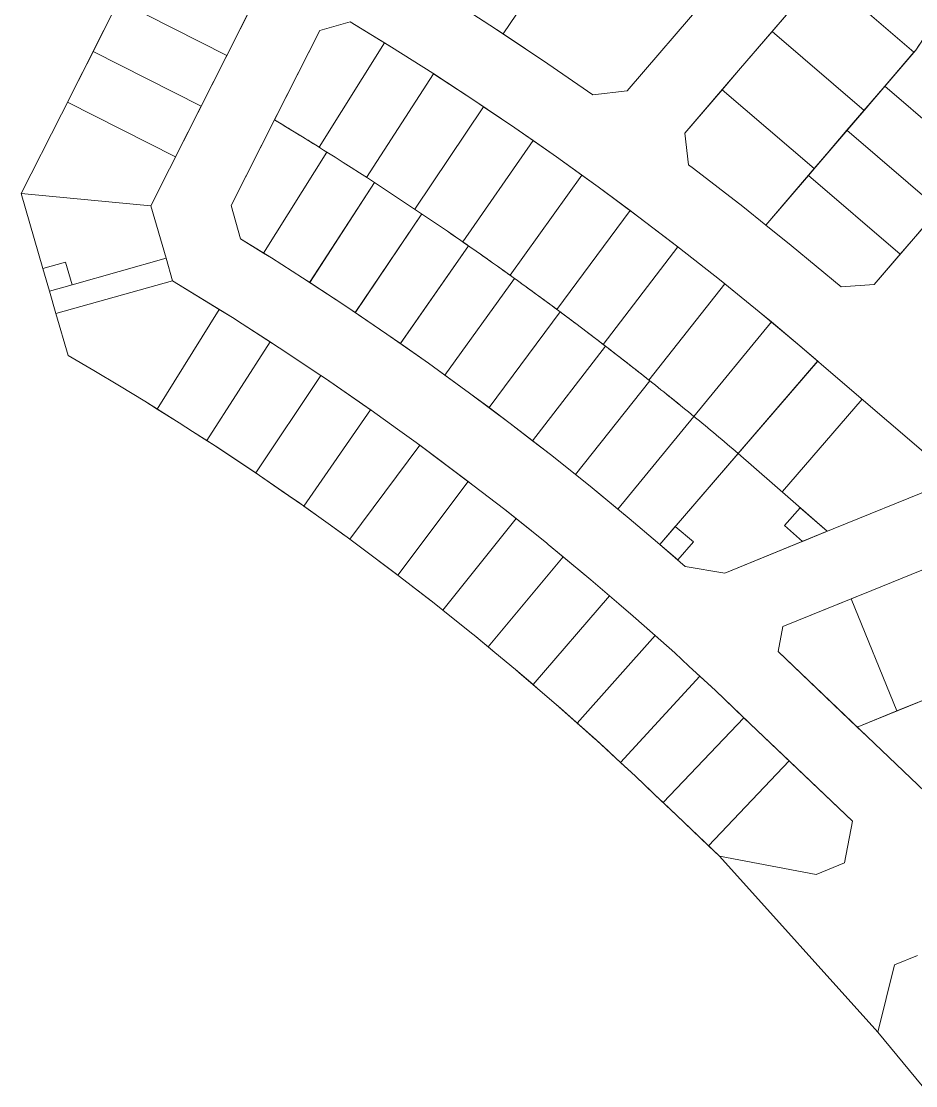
# Model space of a CAD drawing. Header units: millimetres. Extents: x -12746 to 995452, y -409013 to 338495.
# Drawn here: x 124708 to 353695, y -144459 to 127912 of the extents above; entities that cross this region are included whole.
import ezdxf

# ---------------------------------------------------------------- set-up
doc = ezdxf.new("R2010")
doc.units = ezdxf.units.MM
doc.layers.add('A-DETL', color=90, linetype='Continuous', lineweight=9)

msp = doc.modelspace()

# ---------------------------------------------------------------- linework, layer by layer
at = {"layer": 'A-DETL'}
for p, q in [((145850.6, 125598.5), (156688.6, 147012.5)), ((368345.7, 142742.1), (353694.8, 120511.5)), ((329724.5, 140182.4), (353247, 119989.8)), ((353247, 119989.8), (329724.9, 140182)), ((329724.9, 140182), (353247, 119989.8)), ((303078.6, 137236.5), (279794.6, 110112.5)), ((303078.6, 137236.5), (279794.6, 110112.5)), ((150177.6, 134146), (145852.6, 125600.5)), ((308366.6, 115302.5), (324963.6, 134635.5)), ((316938.5, 125287.5), (324963.6, 134635.5)), ((149689.7, 133183.9), (145850.6, 125598.5)), ((177349.5, 119186.1), (149689.4, 133184.1)), ((149689.7, 133183.9), (177349.5, 119186.1)), ((177349.5, 119186.1), (149689.7, 133183.9)), ((184347.6, 133014.5), (173510.6, 111600.5)), ((177349.5, 119186.1), (183923.9, 132177.3)), ((244676.6, 126930.5), (240286.6, 129746.5)), ((242971.7, 128024.1), (244676.6, 126930.5)), ((244676.6, 126930.5), (242971.7, 128024.1)), ((251456.4, 129732.2), (248062.6, 124663.4)), ((251456.4, 129732.2), (248062.6, 124663.4)), ((248062.6, 124663.4), (251456.4, 129732.2)), ((135013.6, 104184.5), (145850.6, 125598.5)), ((145850.6, 125598.5), (143115, 120192.9)), ((145852.6, 125600.5), (143669.2, 121286)), ((189522.3, 102711.3), (201101.6, 125591.5)), ((201101.6, 125591.5), (190201.6, 104053.5)), ((201101.6, 125591.5), (208919.6, 127799.5)), ((208919.6, 127799.5), (201101.6, 125591.5)), ((208919.6, 127799.5), (217670, 122417.3)), ((219529.6, 121273.5), (208919.6, 127799.5)), ((244676.6, 126930.5), (248062.6, 124663.4)), ((248062.6, 124663.4), (244676.6, 126930.5)), ((259471.6, 117024.5), (244676.6, 126930.5)), ((259471.6, 117024.5), (248062.6, 124663.4)), ((308366.6, 115302.5), (316938.5, 125287.5)), ((316938.4, 125287.7), (340460.9, 105095.2)), ((316938.5, 125287.5), (340460.9, 105095.2)), ((340460.9, 105095.2), (316938.5, 125287.5)), ((136540.5, 107201.7), (143115, 120192.9)), ((143669.2, 121286), (137161, 108425.9)), ((170775, 106195), (143115, 120192.9)), ((143115, 120192.9), (170775, 106195)), ((143115, 120192.9), (170775, 106195)), ((217670, 122417.3), (200964.6, 95678.1)), ((200964.6, 95678.1), (217670, 122417.3)), ((217670, 122417.3), (200964.6, 95678.1)), ((217670, 122417.3), (219529.6, 121273.5)), ((219529.6, 121273.5), (230049.6, 114603.5)), ((230049.6, 114603.5), (219529.6, 121273.5)), ((353694.8, 120511.5), (315293.6, 75777.5)), ((353247, 119989.8), (340460.9, 105095.2)), ((353694.8, 120511.5), (345787.4, 111300.1)), ((353694.8, 120511.5), (353247, 119989.8)), ((354646.5, 121955.6), (353694.8, 120511.5)), ((170775, 106195), (177349.5, 119186.1)), ((230243.1, 114476.7), (213098.8, 87964.9)), ((230243.1, 114476.7), (213098.8, 87964.9)), ((213098.8, 87964.9), (230243.1, 114476.7)), ((240593.6, 107698.5), (230049.6, 114603.5)), ((230243.1, 114476.7), (240593.6, 107698.5)), ((271010.6, 109057.5), (259471.6, 117024.5)), ((271010.6, 109057.5), (259471.6, 117024.5)), ((294623.6, 99292.5), (308366.6, 115302.5)), ((304152.3, 110393), (308366.6, 115302.5)), ((173510.6, 111600.5), (162673.6, 90186.5)), ((279794.6, 110112.5), (271010.6, 109057.5)), ((279794.6, 110112.5), (271010.6, 109057.5)), ((294623.6, 99292.5), (304152.3, 110393)), ((304152.3, 110393), (327674.8, 90200.5)), ((304152.3, 110393), (327674.8, 90200.5)), ((327674.8, 90200.5), (304152.3, 110393)), ((336100.2, 100015.3), (345787.4, 111300.1)), ((345787.4, 111300.1), (369309, 91108.4)), ((345787.4, 111300.1), (369309, 91108.4)), ((369309, 91108.4), (345787.4, 111300.1)), ((135013.6, 104184.5), (136540.5, 107201.7)), ((137161, 108425.9), (135015.6, 104186.5)), ((164200.6, 93203.8), (136540.5, 107201.7)), ((136540.5, 107201.7), (164200.6, 93203.8)), ((164200.6, 93203.8), (136540.5, 107201.7)), ((240593.6, 107698.5), (243050.9, 106040.4)), ((251041.6, 100648.5), (240593.6, 107698.5)), ((135015.6, 104186.5), (124707.6, 83819.5)), ((124707.6, 83819.5), (135013.6, 104184.5)), ((124707.6, 83819.5), (135013.6, 104184.5)), ((170775, 106195), (164200.6, 93203.8)), ((190201.6, 104053.5), (178426.6, 80786.5)), ((243050.9, 106040.4), (225485.4, 79812.8)), ((243050.9, 106040.4), (225485.4, 79812.8)), ((225485.4, 79812.8), (243050.9, 106040.4)), ((243050.9, 106040.4), (251041.6, 100648.5)), ((340460.9, 105095.2), (327674.8, 90200.5)), ((178426.6, 80786.5), (189522.3, 102711.3)), ((251041.6, 100648.5), (255717.7, 97394)), ((261754.6, 93192.5), (251041.6, 100648.5)), ((295529.6, 91157.5), (294623.6, 99292.5)), ((295529.6, 91157.5), (294623.6, 99292.5)), ((336100.2, 100015.3), (326209.7, 88493.8)), ((336100.2, 100015.3), (359621.7, 79823.6)), ((359621.7, 79823.6), (336100.2, 100015.3)), ((359621.7, 79823.6), (336100.2, 100015.3)), ((255717.7, 97394), (237739.1, 71462.4)), ((255717.7, 97394), (237739.1, 71462.4)), ((237739.1, 71462.4), (255717.7, 97394)), ((255717.7, 97394), (261754.6, 93192.5)), ((162673.6, 90186.5), (164200.6, 93203.8)), ((186718.1, 68584.7), (202956.9, 94429.9)), ((186735.9, 68613), (202956.9, 94429.9)), ((202956.9, 94429.9), (186735.9, 68613)), ((261754.6, 93192.5), (268238, 88537.4)), ((272357.6, 85579.5), (261754.6, 93192.5)), ((157878.6, 80712.5), (162673.6, 90186.5)), ((162673.6, 90186.5), (157878.6, 80712.5)), ((296783.6, 90224.5), (295529.6, 91157.5)), ((296783.6, 90224.5), (295529.6, 91157.5)), ((303092.6, 85356.5), (296783.6, 90224.5)), ((303092.6, 85356.5), (296783.6, 90224.5)), ((327674.8, 90200.5), (315293.6, 75777.5)), ((268238, 88537.4), (249856.9, 62915.8)), ((268238, 88537.4), (249856.9, 62915.8)), ((249856.9, 62915.8), (268238, 88537.4)), ((268238, 88537.4), (272357.6, 85579.5)), ((315293.6, 75777.5), (326209.7, 88493.8)), ((349731.3, 68302), (326209.7, 88493.8)), ((326209.7, 88493.8), (349731.3, 68302)), ((326209.7, 88493.8), (349731.3, 68302)), ((367474.6, 88971.5), (353145.6, 72279.5)), ((198513.7, 61043.4), (215156.7, 86630.2)), ((198541, 61085.2), (215156.7, 86630.2)), ((215156.7, 86630.2), (198541, 61085.2)), ((272357.6, 85579.5), (280606.7, 79470.9)), ((282847.6, 77811.5), (272357.6, 85579.5)), ((309400.6, 80488.5), (303092.6, 85356.5)), ((309400.6, 80488.5), (303092.6, 85356.5)), ((157878.6, 80712.5), (124707.6, 83819.5)), ((124707.6, 83819.5), (130253.6, 64657.5)), ((157878.6, 80712.5), (124707.6, 83819.5)), ((124707.6, 83819.5), (157878.6, 80712.5)), ((130253.6, 64657.5), (124707.6, 83819.5)), ((124707.6, 83819.5), (130255.6, 64659.5)), ((161770.6, 67266.5), (157878.6, 80712.5)), ((157878.6, 80712.5), (161770.6, 67266.5)), ((180826.6, 72287.5), (178426.6, 80786.5)), ((178426.6, 80786.5), (180826.6, 72287.5)), ((280606.7, 79470.9), (261835.6, 54175.4)), ((280606.7, 79470.9), (261835.6, 54175.4)), ((261835.6, 54175.4), (280606.7, 79470.9)), ((280606.7, 79470.9), (282847.6, 77811.5)), ((315293.6, 75777.5), (309400.6, 80488.5)), ((315293.6, 75777.5), (309400.6, 80488.5)), ((359621.7, 79823.6), (353145.6, 72279.5)), ((210189.4, 53317.7), (227232.5, 78639.8)), ((210221, 53364.7), (227232.5, 78639.8)), ((227232.5, 78639.8), (210221, 53364.7)), ((282847.6, 77811.5), (292820.8, 70198.2)), ((293222.6, 69891.5), (282847.6, 77811.5)), ((321847.6, 70536.5), (315293.6, 75777.5)), ((321847.6, 70536.5), (315293.6, 75777.5)), ((186735.9, 68613), (180826.6, 72287.5)), ((180826.6, 72287.5), (188780.6, 67341.5)), ((353145.6, 72279.5), (343094.6, 60570.5)), ((353145.6, 72279.5), (349731.3, 68302)), ((188780.6, 67341.5), (186735.9, 68613)), ((221742.3, 45409.5), (239181.1, 70460.6)), ((221773.3, 45454), (239181.1, 70460.6)), ((239181.1, 70460.6), (221773.3, 45454)), ((292820.8, 70198.2), (273672.1, 45243.3)), ((292820.8, 70198.2), (273672.1, 45243.3)), ((273672.1, 45243.3), (292820.8, 70198.2)), ((292820.8, 70198.2), (293222.6, 69891.5)), ((293222.6, 69891.5), (303479.6, 61820.5)), ((303479.6, 61820.5), (293222.6, 69891.5)), ((334634.6, 59926.5), (321847.6, 70536.5)), ((334634.6, 59926.5), (321847.6, 70536.5)), ((349731.3, 68302), (343094.6, 60570.5)), ((136030.6, 66277.5), (130253.6, 64657.5)), ((136030.6, 66277.5), (130253.6, 64657.5)), ((130253.6, 64657.5), (136030.6, 66277.5)), ((136030.6, 66277.5), (130253.6, 64657.5)), ((136030.6, 66277.5), (130253.6, 64657.5)), ((137698.6, 60514.5), (136030.6, 66277.5)), ((137698.6, 60514.5), (136030.6, 66277.5)), ((136030.6, 66277.5), (137698.6, 60514.5)), ((137698.6, 60514.5), (136030.6, 66277.5)), ((137698.6, 60514.5), (136030.6, 66277.5)), ((161770.6, 67266.5), (137698.6, 60514.5)), ((137698.6, 60514.5), (161770.6, 67266.5)), ((161770.6, 67266.5), (137698.6, 60514.5)), ((161770.6, 67266.5), (137698.6, 60514.5)), ((163438.6, 61502.5), (161770.6, 67266.5)), ((163438.6, 61502.5), (161770.6, 67266.5)), ((196678.6, 62307.5), (188780.6, 67341.5)), ((188780.6, 67341.5), (196678.6, 62307.5)), ((130253.6, 64657.5), (131921.6, 58893.5)), ((130253.6, 64657.5), (131921.6, 58893.5)), ((130253.6, 64657.5), (131921.6, 58893.5)), ((130255.6, 64659.5), (131923.6, 58895.5)), ((131921.6, 58893.5), (137698.6, 60514.5)), ((137698.6, 60514.5), (131921.6, 58893.5)), ((131921.6, 58893.5), (137698.6, 60514.5)), ((131921.6, 58893.5), (137698.6, 60514.5)), ((137698.6, 60514.5), (131921.6, 58893.5)), ((133589.6, 53129.5), (163438.6, 61502.5)), ((133589.6, 53129.5), (163438.6, 61502.5)), ((163438.6, 61502.5), (133589.6, 53129.5)), ((133589.6, 53129.5), (163438.6, 61502.5)), ((178749.6, 52076.5), (163438.6, 61502.5)), ((163438.6, 61502.5), (175360.5, 54163)), ((198541, 61085.2), (196678.6, 62307.5)), ((196678.6, 62307.5), (207545.6, 55175.5)), ((207545.6, 55175.5), (198541, 61085.2)), ((233169.4, 37320.6), (250999.8, 62094.6)), ((233182.2, 37338.5), (250999.8, 62094.6)), ((250999.8, 62094.6), (233182.2, 37338.5)), ((285363.3, 36121.8), (304860.1, 60701)), ((304860.1, 60701), (285363.3, 36121.8)), ((285363.3, 36121.8), (304860.1, 60701)), ((303479.6, 61820.5), (304860.1, 60701)), ((313618.6, 53598.5), (303479.6, 61820.5)), ((304860.1, 60701), (313618.6, 53598.5)), ((343094.6, 60570.5), (334634.6, 59926.5)), ((343094.6, 60570.5), (334634.6, 59926.5)), ((131921.6, 58893.5), (133589.6, 53129.5)), ((131921.6, 58893.5), (133589.6, 53129.5)), ((131923.6, 58895.5), (133591.6, 53131.5)), ((210221, 53364.7), (207545.6, 55175.5)), ((207545.6, 55175.5), (218310.6, 47889.5)), ((133589.6, 53129.5), (136697.6, 42391.5)), ((136697.6, 42391.5), (133589.6, 53129.5)), ((133591.6, 53131.5), (136699.6, 42393.5)), ((175378.4, 54191.8), (159495.9, 28678.6)), ((159495.9, 28678.6), (175360.5, 54163)), ((175360.5, 54163), (159495.9, 28678.6)), ((175360.5, 54163), (178749.6, 52076.5)), ((181275.6, 50456.5), (178749.6, 52076.5)), ((178749.6, 52076.5), (181275.6, 50456.5)), ((218310.6, 47889.5), (210221, 53364.7)), ((244461, 29043.9), (262685.5, 53544)), ((244461, 29043.9), (262685.5, 53544)), ((262685.5, 53544), (244461, 29043.9)), ((313618.6, 53598.5), (316731.1, 50996.4)), ((324058.6, 44870.5), (313618.6, 53598.5)), ((190727.6, 44394.5), (181275.6, 50456.5)), ((181275.6, 50456.5), (188446.9, 45857.2)), ((316731.1, 50996.4), (296906.2, 26813.4)), ((296906.2, 26813.4), (316731.1, 50996.4)), ((316731.1, 50996.4), (296906.2, 26813.4)), ((316731.1, 50996.4), (324058.6, 44870.5)), ((221773.3, 45454), (218310.6, 47889.5)), ((218310.6, 47889.5), (228942.6, 40411.5)), ((188446.9, 45857.2), (172251.4, 20604.4)), ((172251.4, 20604.4), (188446.9, 45857.2)), ((188446.9, 45857.2), (172251.4, 20604.4)), ((188446.9, 45857.2), (190727.6, 44394.5)), ((201363.6, 37310.5), (190727.6, 44394.5)), ((190727.6, 44394.5), (201363.6, 37310.5)), ((228942.6, 40411.5), (221773.3, 45454)), ((255600.2, 20563.8), (274235.4, 44810.7)), ((274235.4, 44810.7), (255600.2, 20563.8)), ((274235.4, 44810.7), (255600.2, 20563.8)), ((273672.1, 45243.3), (274235.4, 44810.7)), ((324058.6, 44870.5), (328605.6, 40974.7)), ((334392.6, 36016.5), (324058.6, 44870.5)), ((136697.6, 42391.5), (143257.6, 38524.5)), ((143257.6, 38524.5), (136697.6, 42391.5)), ((136699.6, 42393.5), (143259.6, 38526.5)), ((288161.1, -5958.5), (328617.7, 40988.8)), ((306099.4, 14857.8), (328605.6, 40974.7)), ((328605.6, 40974.7), (308253.8, 17357.7)), ((143257.6, 38524.5), (149817.6, 34658.5)), ((149817.6, 34658.5), (143257.6, 38524.5)), ((143259.6, 38526.5), (149819.6, 34660.5)), ((233182.2, 37338.5), (228942.6, 40411.5)), ((228942.6, 40411.5), (239466.6, 32783.5)), ((201373.3, 37304), (184740.3, 12335.9)), ((201373.3, 37304), (184740.3, 12335.9)), ((184740.4, 12336), (201373.3, 37304)), ((202556.6, 36515.5), (201363.6, 37310.5)), ((201373.3, 37304), (202556.6, 36515.5)), ((214257.6, 28424.5), (202556.6, 36515.5)), ((202556.6, 36515.5), (214136.1, 28508.5)), ((239466.6, 32783.5), (233182.2, 37338.5)), ((266597.4, 11900.2), (285647.3, 35896.5)), ((266597.4, 11900.2), (285647.3, 35896.5)), ((285647.3, 35896.5), (266597.4, 11900.2)), ((285647.3, 35896.5), (285363.3, 36121.8)), ((359289.6, 14643.5), (334392.6, 36016.5)), ((149817.6, 34658.5), (156302.6, 30666.5)), ((156302.6, 30666.5), (149817.6, 34658.5)), ((149819.6, 34660.5), (156304.6, 30668.5)), ((244461, 29043.9), (239466.6, 32783.5)), ((239466.6, 32783.5), (249870.6, 24993.5)), ((156302.6, 30666.5), (165137.6, 25166.5)), ((159495.9, 28678.6), (156302.6, 30666.5)), ((156304.6, 30668.5), (159497.9, 28680.6)), ((339991.8, 31209.8), (319620.7, 7570.4)), ((165137.6, 25166.5), (159495.9, 28678.6)), ((159497.9, 28680.6), (165139.6, 25168.5)), ((214136.1, 28508.5), (197073, 3831.2)), ((197073, 3831.2), (214136.1, 28508.5)), ((214136.1, 28508.5), (197073, 3831.2)), ((221040.6, 23557.5), (214257.6, 28424.5)), ((214257.6, 28424.5), (221040.6, 23557.5)), ((249870.6, 24993.5), (244461, 29043.9)), ((165137.6, 25166.5), (168549.6, 22978.5)), ((168549.6, 22978.5), (165137.6, 25166.5)), ((165139.6, 25168.5), (168551.6, 22980.5)), ((255600.2, 20563.8), (249870.6, 24993.5)), ((249870.6, 24993.5), (260153.6, 17043.5)), ((277449.2, 3055.2), (296918.4, 26803.4)), ((296918.4, 26803.4), (277449.2, 3055.2)), ((277449.2, 3055.2), (296918.4, 26803.4)), ((168549.6, 22978.5), (174312.6, 19282.5)), ((172251.4, 20604.4), (168549.6, 22978.5)), ((168551.6, 22980.5), (171643.1, 20997.8)), ((225815.6, 20130.5), (221040.6, 23557.5)), ((221040.6, 23557.5), (225815.6, 20130.5)), ((171643.1, 20997.8), (174314.6, 19284.5)), ((174312.6, 19282.5), (172251.4, 20604.4)), ((174312.6, 19282.5), (184341.6, 12601.5)), ((184740.3, 12335.9), (174312.6, 19282.5)), ((174314.6, 19284.5), (183374.2, 13249.3)), ((208808.8, -4608.2), (226716.1, 19453.6)), ((226716.1, 19453.6), (208808.8, -4608.2)), ((226716.1, 19453.6), (208808.8, -4608.2)), ((240315.6, 9230.5), (225815.6, 20130.5)), ((225815.6, 20130.5), (226716.1, 19453.6)), ((226716.1, 19453.6), (239105.9, 10139.9)), ((255600.2, 20563.8), (260153.6, 17043.5)), ((260153.6, 17043.5), (266597.4, 11900.2)), ((260153.6, 17043.5), (270311.6, 8935.5)), ((308253.8, 17357.7), (288161.1, -5958.5)), ((288161.1, -5958.5), (308253.8, 17357.7)), ((308253.8, 17357.7), (331044.4, -2597.4)), ((183374.2, 13249.3), (184343.6, 12603.5)), ((184341.6, 12601.5), (185708.6, 11691.5)), ((184343.6, 12603.5), (185710.6, 11693.5)), ((185708.6, 11691.5), (184740.4, 12336)), ((185708.6, 11691.5), (191344.6, 7794.5)), ((196980.6, 3897.5), (185708.6, 11691.5)), ((185710.6, 11693.5), (191346.6, 7796.5)), ((270311.6, 8935.5), (266597.4, 11900.2)), ((239105.9, 10139.9), (221082.5, -13805.7)), ((221082.5, -13805.7), (239105.9, 10139.9)), ((221082.5, -13805.7), (239105.9, 10139.9)), ((239105.9, 10139.9), (240315.6, 9230.5)), ((248490.6, 2947.5), (240315.6, 9230.5)), ((240315.6, 9230.5), (248490.6, 2947.5)), ((277449.2, 3055.2), (270311.6, 8935.5)), ((270311.6, 8935.5), (280342.6, 671.5)), ((332586.6, -1970.5), (358283.6, 8475.5)), ((191344.6, 7794.5), (196980.6, 3897.5)), ((191346.6, 7796.5), (195394.5, 4997.6)), ((195394.5, 4997.6), (196982.6, 3899.5)), ((196980.6, 3897.5), (203271.6, -616.5)), ((196982.6, 3899.5), (203273.6, -614.5)), ((203271.6, -616.5), (197073, 3831.2)), ((259267.6, -5670.5), (248490.6, 2947.5)), ((248490.6, 2947.5), (251362.1, 651.2)), ((280342.6, 671.5), (277449.2, 3055.2)), ((320131.2, -1149.8), (324149.6, 3439.6)), ((324149.6, 3439.6), (331044.4, -2597.4)), ((251362.1, 651.2), (232626.1, -22778.6)), ((232626.1, -22778.6), (251362.1, 651.2)), ((251362.1, 651.2), (232626.1, -22778.6)), ((251362.1, 651.2), (259267.6, -5670.5)), ((280342.6, 671.5), (287552.6, -5431.5)), ((287552.6, -5431.5), (280342.6, 671.5)), ((203271.6, -616.5), (208114.6, -4091.5)), ((208114.6, -4091.5), (203271.6, -616.5)), ((203273.6, -614.5), (207036.7, -3314.6)), ((288167.1, -5951.6), (292140.4, -1323.1)), ((292140.4, -1323.1), (296768.9, -5296.4)), ((304804.6, -13264.5), (332586.6, -1970.5)), ((331044.4, -2597.4), (304804.6, -13264.5)), ((324720.5, -5168.2), (320131.2, -1149.8)), ((331044.4, -2597.4), (324720.5, -5168.2)), ((207036.7, -3314.6), (208116.6, -4089.5)), ((208114.6, -4091.5), (213611.6, -8182.5)), ((208808.8, -4608.2), (208114.6, -4091.5)), ((208116.6, -4089.5), (213613.6, -8180.5)), ((208808.8, -4608.2), (213611.6, -8182.5)), ((287552.6, -5431.5), (294693.6, -11615.5)), ((288161.1, -5958.5), (287552.6, -5431.5)), ((296768.9, -5296.4), (292795.6, -9924.9)), ((338745.4, -52684.6), (458670.6, -3933.5)), ((259600.6, -5936.5), (259267.6, -5670.5)), ((259267.6, -5670.5), (259600.6, -5936.5)), ((270556.6, -15013.5), (259600.6, -5936.5)), ((259600.6, -5936.5), (263413.9, -9095.8)), ((294693.6, -11615.5), (288161.1, -5958.5)), ((292795.6, -9924.9), (288167.1, -5951.6)), ((213611.6, -8182.5), (221548.6, -14156.5)), ((213611.6, -8182.5), (221082.5, -13805.7)), ((213613.6, -8180.5), (218476.1, -11840.4)), ((263413.9, -9095.8), (244274.6, -32196.9)), ((244274.6, -32196.9), (263413.9, -9095.8)), ((263413.9, -9095.8), (244274.6, -32196.9)), ((263413.9, -9095.8), (270556.6, -15013.5)), ((218476.1, -11840.4), (221550.6, -14154.5)), ((294693.6, -11615.5), (304804.6, -13264.5)), ((304804.6, -13264.5), (294693.6, -11615.5)), ((342476.6, -17704.5), (355285, -12496.3)), ((353788.2, -13105), (352505.6, -13626.5)), ((353788.2, -13105), (352505.6, -13626.5)), ((221548.6, -14156.5), (221082.5, -13805.7)), ((221548.6, -14156.5), (224533.6, -16459.5)), ((224533.6, -16459.5), (221548.6, -14156.5)), ((221550.6, -14154.5), (224535.6, -16457.5)), ((277685.6, -21133.5), (270556.6, -15013.5)), ((270556.6, -15013.5), (275279.8, -19068.2)), ((352505.6, -13626.5), (342476.6, -17704.5)), ((352505.6, -13626.5), (342476.6, -17704.5)), ((224533.6, -16459.5), (229958.6, -20645.5)), ((229958.6, -20645.5), (224533.6, -16459.5)), ((224535.6, -16457.5), (229700.4, -20442.7)), ((342476.6, -17704.5), (319693.6, -26966.5)), ((342476.6, -17704.5), (319693.6, -26966.5)), ((337189.1, -19854), (342476.6, -17704.5)), ((229700.4, -20442.7), (229960.6, -20643.5)), ((229958.6, -20645.5), (235309.6, -24924.5)), ((232626.1, -22778.6), (229958.6, -20645.5)), ((229960.6, -20643.5), (235311.6, -24922.5)), ((275279.8, -19068.2), (255741.3, -41834.6)), ((275279.8, -19068.2), (255741.5, -41834.4)), ((275279.8, -19068.2), (255741.5, -41834.4)), ((277685.6, -21133.5), (275279.8, -19068.2)), ((281350.6, -24279.5), (277685.6, -21133.5)), ((281350.6, -24279.5), (277685.6, -21133.5)), ((319693.6, -26966.5), (337189.1, -19854)), ((337189.1, -19854), (348863.6, -48571.5)), ((348863.6, -48571.5), (337189.1, -19854)), ((337189.1, -19854), (348863.6, -48571.5)), ((235309.6, -24924.5), (232626.1, -22778.6)), ((291982.6, -33731.5), (281350.6, -24279.5)), ((286955.7, -29262.5), (281350.6, -24279.5)), ((235309.6, -24924.5), (240284.6, -28901.5)), ((240284.6, -28901.5), (235309.6, -24924.5)), ((235311.6, -24922.5), (240286.6, -28899.5)), ((319693.6, -26966.5), (318477.6, -33365.5)), ((319693.6, -26966.5), (318477.6, -33365.5)), ((318477.6, -33365.5), (319693.6, -26966.5)), ((240284.6, -28901.5), (240661.6, -29203.5)), ((240661.6, -29203.5), (240284.6, -28901.5)), ((240286.6, -28899.5), (240663.6, -29201.5)), ((240661.6, -29203.5), (245938.6, -33575.5)), ((244274.6, -32196.9), (240661.6, -29203.5)), ((240663.6, -29201.5), (241086.9, -29552.2)), ((241086.9, -29552.2), (245940.6, -33573.5)), ((267025, -51684.5), (286955.7, -29262.5)), ((286955.7, -29262.5), (267025, -51684.5)), ((267025, -51684.6), (286955.7, -29262.5)), ((286955.7, -29262.5), (291982.6, -33731.5)), ((245938.6, -33575.5), (244274.6, -32196.9)), ((245938.6, -33575.5), (251214.6, -37947.5)), ((251214.6, -37947.5), (245938.6, -33575.5)), ((245940.6, -33573.5), (251216.6, -37945.5)), ((295630.6, -37090.5), (291982.6, -33731.5)), ((291982.6, -33731.5), (295630.6, -37090.5)), ((318477.6, -33365.5), (341251.6, -55073.5)), ((318477.6, -33365.5), (341251.6, -55073.5)), ((338745.4, -52684.6), (318477.6, -33365.5)), ((251214.6, -37947.5), (256957.6, -42878.5)), ((255741.5, -41834.4), (251214.6, -37947.5)), ((251216.6, -37945.5), (252087.4, -38693.2)), ((302447.6, -43367.5), (295630.6, -37090.5)), ((295630.6, -37090.5), (298437.4, -39675)), ((252087.4, -38693.2), (256959.6, -42876.5)), ((298437.4, -39675), (278115.9, -61743.2)), ((278115.9, -61743.2), (298437.4, -39675)), ((298437.4, -39675), (278115.9, -61743.2)), ((298437.4, -39675), (302447.6, -43367.5)), ((255741.5, -41834.4), (256957.6, -42878.5)), ((256957.6, -42878.5), (261612.6, -46873.5)), ((256957.6, -42878.5), (261612.6, -46873.5)), ((256959.6, -42876.5), (261614.6, -46871.5)), ((313113.6, -53534.5), (302447.6, -43367.5)), ((302447.6, -43367.5), (309721.6, -50301.2)), ((338745.4, -52684.6), (361973.7, -43242)), ((366951.6, -41218.4), (348863.6, -48571.5)), ((261612.6, -46873.5), (266733.6, -51425.5)), ((261612.6, -46873.5), (267025, -51684.5)), ((261614.6, -46871.5), (262740.1, -47872)), ((262740.1, -47872), (266735.6, -51423.5)), ((348863.6, -48571.5), (338745.4, -52684.6)), ((266733.6, -51425.5), (271854.6, -55978.5)), ((266735.6, -51423.5), (271755.9, -55887)), ((271854.6, -55978.5), (267025, -51684.6)), ((289022.3, -72015.8), (309721.6, -50301.2)), ((309721.6, -50301.2), (289022.3, -72015.8)), ((309721.6, -50301.2), (289022.3, -72015.8)), ((309721.6, -50301.2), (321303, -61340.8)), ((337523.6, -76802.5), (313113.6, -53534.5)), ((341251.6, -55073.5), (338745.4, -52684.6)), ((271854.6, -55978.5), (274929.6, -58809.5)), ((276895.6, -60619.5), (271854.6, -55978.5)), ((271856.6, -55976.5), (273421, -57416.7)), ((341251.6, -55073.5), (356116.6, -69244.5)), ((356116.6, -69244.5), (341251.6, -55073.5)), ((341251.6, -55073.5), (356116.6, -69244.5)), ((273421, -57416.7), (274931.6, -58807.5)), ((274929.6, -58809.5), (276895.6, -60619.5)), ((274931.6, -58807.5), (276897.6, -60617.5)), ((276895.6, -60619.5), (281936.6, -65261.5)), ((278115.9, -61743.2), (276895.6, -60619.5)), ((276897.6, -60617.5), (281938.6, -65259.5)), ((281936.6, -65261.5), (278115.9, -61743.2)), ((300603.9, -83055.7), (321303, -61340.8)), ((321303, -61340.8), (300603.9, -83055.7)), ((300603.9, -83055.7), (321303, -61340.8)), ((321303, -61340.8), (337523.6, -76802.5)), ((281936.6, -65261.5), (286896.6, -69989.5)), ((286896.6, -69989.5), (281936.6, -65261.5)), ((281938.6, -65259.5), (284115.5, -67334.6)), ((284115.5, -67334.6), (285895.1, -69031)), ((285895.1, -69031), (286898.6, -69987.5)), ((286896.6, -69989.5), (292414.6, -75249.5)), ((289022.3, -72015.8), (286896.6, -69989.5)), ((286898.6, -69987.5), (292416.6, -75247.5)), ((289022.3, -72015.8), (292414.6, -75249.5)), ((292414.6, -75249.5), (303423.6, -85743.5)), ((292414.6, -75249.5), (300603.9, -83055.7)), ((292416.6, -75247.5), (294481.4, -77215.7)), ((294481.4, -77215.7), (303425.6, -85741.5)), ((337523.6, -76802.5), (335498.6, -87468.5)), ((335498.6, -87468.5), (337523.6, -76802.5)), ((303423.6, -85743.5), (300603.9, -83055.7)), ((303423.6, -85743.5), (328176.6, -90444.5)), ((328176.6, -90444.5), (303423.6, -85743.5)), ((303425.6, -85741.5), (343964.6, -130722.5)), ((328176.6, -90444.5), (335498.6, -87468.5)), ((335498.6, -87468.5), (328176.6, -90444.5)), ((348301.6, -113514.5), (354135.4, -111143)), ((343962.6, -130724.5), (348301.6, -113514.5)), ((355314.8, -144455.5), (343962.6, -130724.5)), ((343964.6, -130722.5), (355317.5, -144458.8))]:
    msp.add_line(p, q, dxfattribs=at)
for centre, start, end in [((-287216.8, -685715.8), 57.8584257, 58.8398589), ((-287216.7, -685715.7), 58.0046303, 58.8398586), ((-287216.8, -685715.8), 55.4098228, 57.8584257), ((-287216.8, -685715.8), 55.1570248, 55.5434673), ((-287216.8, -685715.8), 54.3440722, 55.2662129), ((-287216.8, -685715.8), 54.2565578, 55.1570248), ((-287216.8, -685715.8), 53.4219315, 54.3440722), ((-287216.8, -685715.8), 53.3560909, 54.2565578), ((-287216.8, -685715.8), 52.4997908, 53.4219315), ((-287216.8, -685715.8), 52.4556239, 53.3560909), ((-287216.8, -685715.8), 51.5551068, 52.4556239), ((-287216.8, -685715.8), 51.5776501, 52.4556239), ((-287216.8, -685715.8), 50.654528, 51.5551068), ((-287216.8, -685715.8), 50.6555094, 51.5551068), ((-287216.8, -685715.8), 49.7369556, 50.6555094), ((-287216.8, -685715.8), 49.7369556, 50.654528)]:
    msp.add_arc(centre, 921356.3, start, end, dxfattribs=at)

doc.saveas('drawing.dxf')
